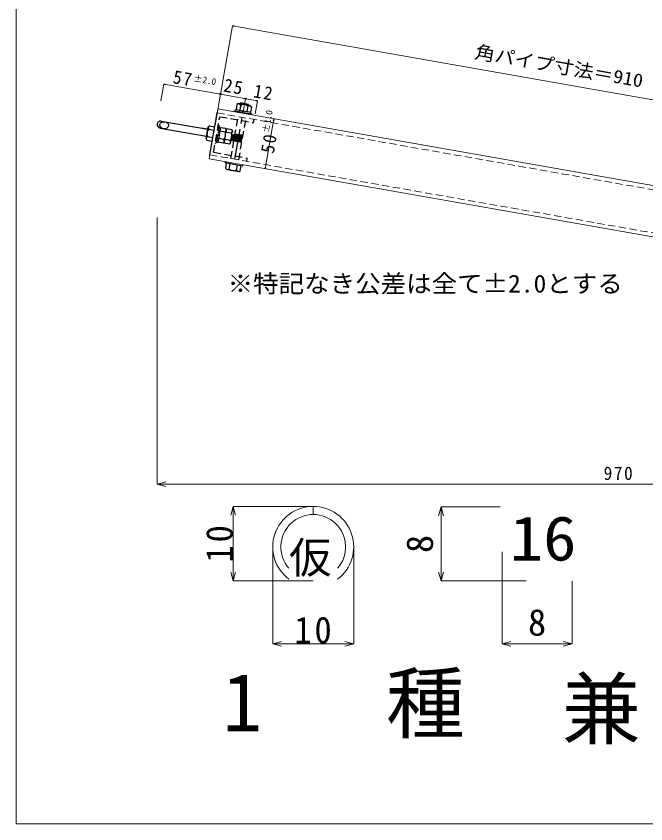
# Model space of a CAD drawing. Units: millimetres, scale not verified. Extents: x -791 to 4876, y -836 to 3020.
# Drawn here: x -791 to -168, y -589 to 209 of the extents above; entities that cross this region are included whole.
import ezdxf
from ezdxf.enums import TextEntityAlignment as Align

# ---------------------------------------------------------------- set-up
doc = ezdxf.new("R2010")
doc.units = ezdxf.units.MM
doc.header["$LTSCALE"] = 6
doc.linetypes.add('CHAIN1', pattern=[8, 5, -1, 1, -1])
doc.linetypes.add('DASHED1', pattern=[1.8, 1.2, -0.6])
for name, color, linetype, lineweight in [('0-3', 7, 'Continuous', 18), ('0-8', 4, 'Continuous', 9), ('0-A', 3, 'Continuous', 25)]:
    doc.layers.add(name, color=color, linetype=linetype, lineweight=lineweight)
doc.styles.add('ＭＳ ゴシック', font='')
doc.styles.get('ＭＳ ゴシック').set_extended_font_data('MS Gothic')

msp = doc.modelspace()

# ---------------------------------------------------------------- linework, layer by layer
at = {"layer": '0-3'}
msp.add_lwpolyline([(-790.535, -589.047), (937.465, -589.047), (937.465, 622.953), (-790.535, 622.953)], close=True, dxfattribs=at)
at = {"layer": '0-8'}
msp.add_line((-570.519, 114.078), (-567.48, 122.549), dxfattribs=at)
at = {"layer": '0-A', "color": 4, "lineweight": 9}
for p, q in [((-576.646, 199.722), (-588.553, 132.194)), ((-576.646, 199.722), (-575.152, 199.853)), ((-576.646, 199.722), (-575.287, 199.088)), ((319.529, 41.702), (-576.646, 199.722)), ((-644.687, 142.092), (-643.193, 142.223)), ((-644.687, 142.092), (-643.328, 141.458)), ((-588.553, 132.194), (-593.952, 101.577)), ((-588.553, 132.194), (-590.048, 132.063)), ((-588.553, 132.194), (-589.913, 132.828)), ((-588.553, 132.194), (-587.059, 132.325)), ((-588.553, 132.194), (-587.194, 131.56)), ((-588.553, 132.194), (-552.116, 125.769)), ((-563.933, 127.853), (-566.209, 114.944)), ((-563.933, 127.853), (-565.428, 127.722)), ((-563.933, 127.853), (-565.293, 128.487)), ((-563.933, 127.853), (-562.439, 127.984)), ((-563.933, 127.853), (-562.574, 127.219)), ((-552.116, 125.769), (-554.392, 112.86)), ((-552.116, 125.769), (-553.61, 125.638)), ((-552.116, 125.769), (-553.475, 126.403)), ((-544.425, 58.629), (-535.743, 107.869)), ((-535.743, 107.869), (-536.377, 106.51)), ((-535.743, 107.869), (-535.612, 106.375)), ((-544.425, 58.629), (-544.556, 60.123)), ((-544.425, 58.629), (-543.791, 59.989)), ((-651.184, -253.162), (-651.184, 10.333)), ((-651.184, -253.162), (-642.49, -250.833)), ((-651.184, -253.162), (-642.49, -255.492)), ((-651.184, -253.162), (312.766, -253.162)), ((-576.06, -275.233), (-578.39, -283.926)), ((-576.06, -275.233), (-496.865, -275.233)), ((-576.06, -275.233), (-573.731, -283.926)), ((-576.06, -348.829), (-576.06, -275.233)), ((-370.665, -275.786), (-372.994, -284.479)), ((-370.665, -275.786), (-312.269, -275.786)), ((-370.665, -275.786), (-368.335, -284.479)), ((-370.665, -348.829), (-370.665, -275.786)), ((-536.925, -410.981), (-536.925, -314.212)), ((-456.951, -410.981), (-456.951, -314.212)), ((-310.234, -410.981), (-310.234, -320.165)), ((-576.06, -348.829), (-578.39, -340.136)), ((-576.06, -348.829), (-573.731, -340.136)), ((-370.665, -348.829), (-372.994, -340.136)), ((-370.665, -348.829), (-368.335, -340.136)), ((-576.06, -348.829), (-496.865, -348.829)), ((-370.665, -348.829), (-286.66, -348.829)), ((-241.121, -410.981), (-241.121, -349.269)), ((-536.925, -410.981), (-528.231, -408.651)), ((-536.925, -410.981), (-528.231, -413.31)), ((-536.925, -410.981), (-456.951, -410.981)), ((-456.951, -410.981), (-465.644, -408.651)), ((-456.951, -410.981), (-465.644, -413.31)), ((-310.234, -410.981), (-301.54, -408.651)), ((-310.234, -410.981), (-301.54, -413.31)), ((-310.234, -410.981), (-241.121, -410.981)), ((-241.121, -410.981), (-249.814, -408.651)), ((-241.121, -410.981), (-249.814, -413.31))]:
    msp.add_line(p, q, dxfattribs=at)
at = {"layer": '0-A'}
for p, q in [((-572.295, 122.184), (-573.206, 117.014)), ((-570.841, 122.943), (-572.295, 122.184)), ((-559.122, 120.877), (-570.841, 122.943)), ((-568.725, 121.555), (-569.636, 116.384)), ((-568.747, 123.589), (-568.92, 122.605)), ((-568.92, 122.605), (-563.162, 122.605)), ((-560.868, 122.2), (-568.747, 123.589)), ((-563.249, 121.605), (-561.042, 121.605)), ((-561.585, 120.296), (-562.496, 115.125)), ((-560.868, 122.2), (-561.042, 121.215)), ((-559.122, 120.877), (-558.015, 119.666)), ((-599.109, 72.333), (-591.815, 113.695)), ((-574.944, 115.797), (-575.118, 114.812)), ((-574.944, 115.797), (-566.819, 114.365)), ((-573.713, 115.58), (-573.452, 117.057)), ((-573.452, 117.057), (-566.559, 115.842)), ((-566.819, 114.365), (-566.559, 115.842)), ((-565.834, 114.191), (-565.574, 115.668)), ((-565.834, 114.191), (-557.71, 112.758)), ((-565.574, 115.668), (-558.68, 114.453)), ((-558.941, 112.975), (-558.68, 114.453)), ((-558.015, 119.666), (-558.927, 114.496)), ((-557.71, 112.758), (-557.883, 111.774)), ((-647.076, 105.669), (-601.255, 97.589)), ((-648.291, 98.775), (-602.471, 90.696)), ((-602.896, 88.283), (-600.83, 100.002)), ((-600.249, 97.539), (-594.832, 96.584)), ((-602.896, 88.283), (-602.137, 86.829)), ((-601.508, 90.399), (-596.091, 89.444)), ((-602.137, 86.829), (-596.721, 85.874)), ((-583.974, 64.587), (-583.8, 65.572)), ((-570.626, 55.633), (-582.345, 57.7)), ((-579.882, 58.281), (-578.927, 63.697)), ((-572.742, 57.022), (-571.787, 62.438)), ((-570.626, 55.633), (-569.172, 56.392)), ((-569.172, 56.392), (-568.217, 61.809))]:
    msp.add_line(p, q, dxfattribs=at)
at = {"layer": '0-A', "color": 7, "lineweight": 18}
for p, q in [((-591.815, 113.695), (-591.121, 117.634)), ((-591.121, 117.634), (305.054, -40.386)), ((-599.803, 68.394), (-599.109, 72.333)), ((-599.803, 68.394), (296.372, -89.626)), ((-496.938, -283.233), (-496.938, -275.233))]:
    msp.add_line(p, q, dxfattribs=at)
at = {"layer": '0-A', "color": 7, "linetype": 'DASHED1', "lineweight": 18}
for p, q in [((-591.815, 113.695), (304.36, -44.325)), ((-599.109, 72.333), (297.067, -85.687))]:
    msp.add_line(p, q, dxfattribs=at)
at = {"layer": '0-A', "linetype": 'DASHED1'}
for p, q in [((-595.401, 74.929), (-589.22, 109.988)), ((-578.428, 68.686), (-571.134, 110.048)), ((-570.549, 67.297), (-563.256, 108.659)), ((-600.088, 97.384), (-609.739, 99.085)), ((-589.806, 100.902), (-591.239, 92.777)), ((-589.806, 100.902), (-590.791, 101.075)), ((-590.023, 99.671), (-588.546, 99.41)), ((-588.546, 99.41), (-589.762, 92.517)), ((-583.419, 98.252), (-588.59, 99.164)), ((-584.952, 83.799), (-582.435, 98.079)), ((-582.66, 96.798), (-583.419, 98.252)), ((-577.264, 97.167), (-582.435, 98.079)), ((-576.505, 95.713), (-577.264, 97.167)), ((-591.413, 91.792), (-592.845, 83.668)), ((-591.413, 91.792), (-589.935, 91.532)), ((-591.239, 92.777), (-589.762, 92.517)), ((-589.935, 91.532), (-591.151, 84.638)), ((-585.308, 87.543), (-590.478, 88.454)), ((-589.762, 92.517), (-589.935, 91.532)), ((-584.049, 94.682), (-589.219, 95.594)), ((-577.894, 93.597), (-583.064, 94.509)), ((-578.572, 83.994), (-576.505, 95.713)), ((-578.146, 86.407), (-575.896, 93.118)), ((-577.15, 86.231), (-574.9, 92.942)), ((-567.28, 91.599), (-576.931, 93.3)), ((-576.155, 86.056), (-573.904, 92.767)), ((-575.159, 85.88), (-572.908, 92.591)), ((-574.163, 85.704), (-571.913, 92.416)), ((-573.167, 85.529), (-570.917, 92.24)), ((-572.171, 85.353), (-569.921, 92.064)), ((-571.175, 85.178), (-568.925, 91.889)), ((-570.179, 85.002), (-567.929, 91.713)), ((-569.184, 84.826), (-567.686, 89.292)), ((-592.845, 83.668), (-593.83, 83.841)), ((-592.628, 84.899), (-591.151, 84.638)), ((-585.937, 83.973), (-591.107, 84.884)), ((-584.727, 85.079), (-585.937, 83.973)), ((-579.782, 82.887), (-584.952, 83.799)), ((-579.153, 86.457), (-584.323, 87.369)), ((-578.572, 83.994), (-579.782, 82.887)), ((-595.401, 74.929), (-562.115, 69.059)), ((-562.671, 65.908), (-562.115, 69.059))]:
    msp.add_line(p, q, dxfattribs=at)
at = {"layer": '0-A', "linetype": 'CHAIN1'}
msp.add_line((-574.488, 67.992), (-567.195, 109.354), dxfattribs=at)
at = {"layer": '0-A', "color": 4, "lineweight": 9}
msp.add_lwpolyline([(-588.553, 132.194), (-644.687, 142.092), (-647.599, 125.579)], dxfattribs=at)
at = {"layer": '0-A', "linetype": 'DASHED1'}
for points in [[(-589.22, 109.988), (-555.933, 104.119), (-555.377, 107.27)], [(-567.28, 91.599), (-568.495, 84.705), (-578.146, 86.407)]]:
    msp.add_lwpolyline(points, dxfattribs=at)
at = {"layer": '0-A'}
for points in [[(-600.83, 100.002), (-599.619, 101.109), (-594.203, 100.154)], [(-583.974, 64.587), (-566.74, 61.548), (-566.566, 62.533)], [(-582.345, 57.7), (-583.452, 58.91), (-582.496, 64.327)]]:
    msp.add_lwpolyline(points, dxfattribs=at)
for centre, radius, start, end in [((-573.349, 116.206), 7.07, 49.15568, 70.45273), ((-566.209, 114.947), 7.07, 49.15568, 110.84432), ((-559.069, 113.688), 7.07, 89.54727, 110.84432), ((-647.684, 102.222), 3.5, 80, 260), ((-594.9, 92.915), 7.07, 139.15568, 200.84432), ((-593.641, 100.055), 7.07, 179.54727, 200.84432), ((-596.159, 85.775), 7.07, 139.15568, 160.45273), ((-582.397, 64.888), 7.07, 269.54727, 290.84432), ((-575.258, 63.629), 7.07, 229.15568, 290.84432), ((-568.118, 62.37), 7.07, 229.15568, 250.45273)]:
    msp.add_arc(centre, radius, start, end, dxfattribs=at)
at = {"layer": '0-A', "linetype": 'DASHED1'}
for centre, start, end in [((-589.397, 99.306), 319.15568, 340.45273), ((-583.242, 98.221), 319.15568, 340.45273), ((-590.656, 92.167), 319.15568, 20.84432), ((-584.501, 91.081), 319.15568, 20.84432), ((-591.915, 85.027), 359.54727, 20.84432), ((-585.76, 83.941), 359.54727, 20.84432)]:
    msp.add_arc(centre, 7.07, start, end, dxfattribs=at)
at = {"layer": '0-A', "color": 7, "lineweight": 18}
for radius, start, end in [(40, 306.86989, 233.1301), (32, 318.59038, 221.40961)]:
    msp.add_arc((-496.938, -315.233), radius, start, end, dxfattribs=at)
at = {"layer": '0-A'}
msp.add_ellipse((-644.237, 101.614), major_axis=(-4.309, 0.76), ratio=0.8, dxfattribs=at)

# ---------------------------------------------------------------- texts
at = {"layer": '0-A', "color": 6, "style": 'ＭＳ ゴシック', "width": 1.1}
msp.add_text('角パイプ寸法＝910\u3000厚3.3ｍｍ×2.7ｍｍ', height=13.2, rotation=350, dxfattribs=at).set_placement((-338.683, 164.119), align=Align.BOTTOM_LEFT)
at = {"layer": '0-A', "color": 4, "style": 'ＭＳ ゴシック'}
for s, rotation, p in [('±2.0', 350, (-615.955, 143.091)), ('±1.0', 80, (-538.916, 93.436))]:
    msp.add_text(s, height=6.598, rotation=rotation, dxfattribs=at).set_placement(p, align=Align.BOTTOM_LEFT)
at = {"layer": '0-A', "color": 2, "style": 'ＭＳ ゴシック', "width": 1.05}
msp.add_text('※特記なき公差は全て±2.0とする', height=17.6, dxfattribs=at).set_placement((-581.548, -69.103), align=Align.BOTTOM_LEFT)
at = {"layer": '0-A', "color": 6, "style": 'ＭＳ ゴシック', "width": 1.1}
msp.add_text('16', height=43.99, dxfattribs=at).set_placement((-302.661, -341.938), align=Align.BOTTOM_LEFT)
at = {"layer": '0-A', "color": 6, "style": 'ＭＳ ゴシック'}
for s, height, p in [('仮', 30.79, (-520.871, -350.54)), ('8', 26.39, (-284.677, -410.981)), ('種', 57.18, (-425.076, -515.535)), ('兼', 57.18, (-251.223, -521.204)), ('1', 57.18, (-586.521, -514.593))]:
    msp.add_text(s, height=height, dxfattribs=at).set_placement(p, align=Align.BOTTOM_LEFT)
msp.add_text('8', height=26.39, rotation=90, dxfattribs=at).set_placement((-370.665, -321.308), align=Align.BOTTOM_LEFT)
at = {"layer": '0-A', "color": 6, "attachment_point": 7, "style": 'ＭＳ ゴシック'}
for s, insert, char_height, rotation in [('\\T1.17;\\W0.95;57', (-636.351, 143.045), 13.2, 350), ('\\T1.17;\\W0.95;25', (-586.313, 134.743), 13.2, 350), ('\\T1.17;\\W0.95;12', (-556.703, 129.29), 13.2, 350), ('\\T1.17;\\W0.95;50', (-535.803, 72.975), 13.2, 80), ('\\T1.17;\\W0.95;10', (-576.06, -330.781), 26.39, 90)]:
    msp.add_mtext(s, dxfattribs=dict(at, insert=insert, char_height=char_height, rotation=rotation))
for s, insert, char_height in [('\\T1.18;\\W0.95;970', (-209.892, -249.288), 13.2), ('\\T1.17;\\W0.95;10', (-515.688, -410.981), 26.39)]:
    msp.add_mtext(s, dxfattribs=dict(at, insert=insert, char_height=char_height))

doc.saveas('drawing.dxf')
